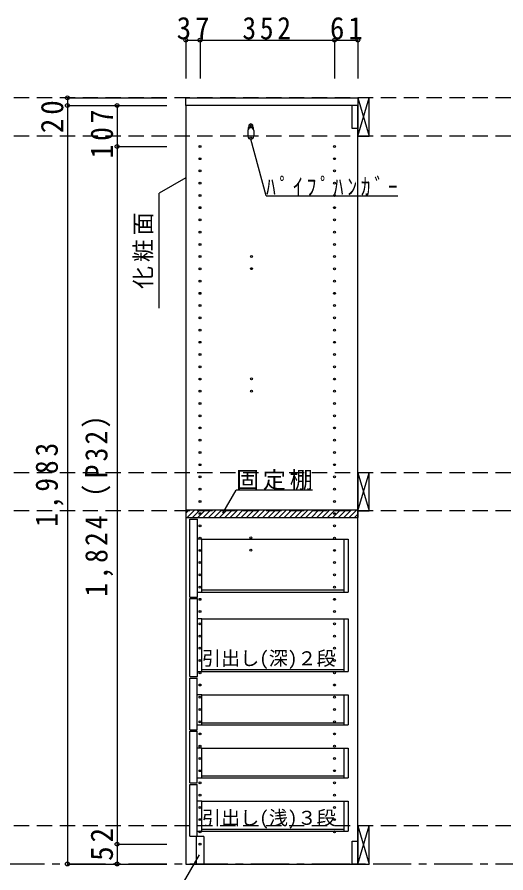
# Model space of a CAD drawing. Units: millimetres at full size, sheet at 1:20; details may follow other scales. Extents: x -8005 to 8005, y -2932 to 2722.
# Drawn here: x -2763 to -1484, y -1734 to 503 of the extents above; entities that cross this region are included whole.
import ezdxf
from ezdxf.enums import TextEntityAlignment as Align

# ---------------------------------------------------------------- set-up
doc = ezdxf.new("R2010")
doc.units = ezdxf.units.MM
doc.header["$LTSCALE"] = 20
doc.header["$PDMODE"] = 32
doc.header["$PDSIZE"] = 10
for name, pattern in [('CHAIN1', [8, 5, -1, 1, -1]), ('DASHED1', [1.8, 1.2, -0.6]), ('DASHED2', [3, 2, -1])]:
    doc.linetypes.add(name, pattern=pattern)
for name, color, linetype in [('0-2_本体', 2, 'Continuous'), ('0-3_固定棚', 2, 'Continuous'), ('0-5', 4, 'Continuous'), ('0-6_ﾊﾟｲﾌﾟﾊﾝｶﾞｰ', 4, 'Continuous'), ('0-7_桟木・巾木', 2, 'Continuous'), ('0-8_引き出し', 2, 'Continuous'), ('0-A_文字', 7, 'Continuous'), ('0-B_寸法', 4, 'Continuous'), ('0-C_ハッチ', 4, 'Continuous')]:
    doc.layers.add(name, color=color, linetype=linetype)
doc.styles.add('ＭＳ ゴシック', font='')
doc.styles.get('ＭＳ ゴシック').set_extended_font_data('MS Gothic')

# ---------------------------------------------------------------- blocks, each defined once
blk = doc.blocks.new('無垢引出（深）2段')
at = {"layer": '0-A_文字', "color": 2}
for p, q in [((-188.69, 227.37), (-168.69, 227.37)), ((-188.69, 23.37), (-188.69, 227.37)), ((-168.69, 23.37), (-168.69, 227.37)), ((-156.69, 174.37), (-168.69, 174.37)), ((-156.69, 36.37), (-156.69, 174.37)), ((214.15, 174.37), (226.31, 174.37)), ((214.31, 174.37), (214.31, 36.37)), ((226.31, 174.37), (226.31, 36.37)), ((-188.69, 23.37), (-168.69, 23.37)), ((-168.69, 36.37), (-156.69, 36.37)), ((-156.69, 41.87), (214.31, 41.87)), ((214.31, 36.37), (226.31, 36.37)), ((-188.69, 19.37), (-168.69, 19.37)), ((-188.69, -184.63), (-188.69, 19.37)), ((-168.69, -184.63), (-168.69, 19.37)), ((-156.69, -33.63), (-168.69, -33.63)), ((-156.69, -171.63), (-156.69, -33.63)), ((214.15, -33.63), (226.31, -33.63)), ((214.31, -33.63), (214.31, -171.63)), ((226.31, -33.63), (226.31, -171.63)), ((-168.69, -171.63), (-156.69, -171.63)), ((-156.69, -166.13), (214.31, -166.13)), ((214.31, -171.63), (226.31, -171.63)), ((-188.69, -184.63), (-168.69, -184.63))]:
    blk.add_line(p, q, dxfattribs=at)
at = {"layer": '0-A_文字'}
for p, q in [((-156.69, 174.37), (214.15, 174.37)), ((-156.69, 36.37), (214.31, 36.37)), ((-156.69, -33.63), (214.15, -33.63)), ((-156.69, -171.63), (214.31, -171.63))]:
    blk.add_line(p, q, dxfattribs=at)
at = {"layer": '0-A_文字', "linetype": 'DASHED1'}
for p, q in [((214.15, 174.37), (226.31, 174.37)), ((214.15, -33.63), (226.31, -33.63))]:
    blk.add_line(p, q, dxfattribs=at)
at = {"layer": '0-A_文字', "style": 'ＭＳ ゴシック'}
blk.add_text('引出し(深)２段', height=36.66, dxfattribs=at).set_placement((-156.69, -166.13), align=Align.BOTTOM_LEFT)
blk = doc.blocks.new('無垢引出（浅）3段')
at = {"layer": '0-8_引き出し'}
for p, q in [((-185.06, 225.45), (-165.06, 225.45)), ((-185.06, 90.45), (-185.06, 225.45)), ((-165.06, 90.45), (-165.06, 225.45)), ((-153.06, 181.45), (-165.06, 181.45)), ((-153.06, 103.45), (-153.06, 181.45)), ((217.78, 181.45), (229.94, 181.45)), ((217.94, 181.45), (217.94, 103.45)), ((229.94, 181.45), (229.94, 103.45)), ((-185.06, 90.45), (-165.06, 90.45)), ((-165.06, 103.45), (-153.06, 103.45)), ((-153.06, 108.95), (217.94, 108.95)), ((217.94, 103.45), (229.94, 103.45)), ((-185.06, 86.45), (-165.06, 86.45)), ((-185.06, -48.55), (-185.06, 86.45)), ((-165.06, -48.55), (-165.06, 86.45)), ((-153.06, 42.45), (-165.06, 42.45)), ((-153.06, -35.55), (-153.06, 42.45)), ((217.78, 42.45), (229.94, 42.45)), ((217.94, 42.45), (217.94, -35.55)), ((229.94, 42.45), (229.94, -35.55)), ((-165.06, -35.55), (-153.06, -35.55)), ((-153.06, -30.05), (217.94, -30.05)), ((217.94, -35.55), (229.94, -35.55)), ((-185.06, -48.55), (-165.06, -48.55)), ((-185.06, -52.55), (-165.06, -52.55)), ((-185.06, -187.55), (-185.06, -52.55)), ((-165.06, -187.55), (-165.06, -52.55)), ((-153.06, -96.55), (-165.06, -96.55)), ((-153.06, -174.55), (-153.06, -96.55)), ((217.78, -96.55), (229.94, -96.55)), ((217.94, -96.55), (217.94, -174.55)), ((229.94, -96.55), (229.94, -174.55)), ((-165.06, -174.55), (-153.06, -174.55)), ((-153.06, -169.05), (217.94, -169.05)), ((217.94, -174.55), (229.94, -174.55)), ((-185.06, -187.55), (-165.06, -187.55))]:
    blk.add_line(p, q, dxfattribs=at)
at = {"layer": '0-8_引き出し', "color": 7}
for p, q in [((-153.06, 181.45), (217.78, 181.45)), ((-153.06, 103.45), (217.94, 103.45)), ((-153.06, 42.45), (217.78, 42.45)), ((-153.06, -35.55), (217.94, -35.55)), ((-153.06, -96.55), (217.78, -96.55)), ((-153.06, -174.55), (217.94, -174.55))]:
    blk.add_line(p, q, dxfattribs=at)
at = {"layer": '0-8_引き出し', "color": 7, "linetype": 'DASHED1'}
for p, q in [((217.78, 181.45), (229.94, 181.45)), ((217.78, 42.45), (229.94, 42.45)), ((217.78, -96.55), (229.94, -96.55))]:
    blk.add_line(p, q, dxfattribs=at)
at = {"layer": '0-A_文字', "style": 'ＭＳ ゴシック'}
blk.add_text('引出し(浅)３段', height=36.66, dxfattribs=at).set_placement((-153.06, -169.05), align=Align.BOTTOM_LEFT)

msp = doc.modelspace()

# ---------------------------------------------------------------- linework, layer by layer
at = {"layer": '0-2_本体'}
for p, q in [((-2321.67, 271.73), (-2321.67, 291.73)), ((-2321.67, 291.73), (-1871.67, 291.73)), ((-1871.67, 291.73), (-1871.67, 271.73)), ((-1871.67, 271.73), (-2321.67, 271.73))]:
    msp.add_line(p, q, dxfattribs=at)
at = {"layer": '0-3_固定棚'}
for p, q in [((-2321.67, -785.27), (-2321.67, -805.27)), ((-2321.67, -785.27), (-1871.67, -785.27)), ((-2321.67, -805.27), (-1871.67, -805.27)), ((-1871.67, -785.27), (-1871.67, -805.27))]:
    msp.add_line(p, q, dxfattribs=at)
at = {"layer": '0-5', "color": 3}
for p, q in [((-2321.67, 271.73), (-2321.67, -1711.27)), ((-1871.67, 271.73), (-2321.67, 271.73)), ((-1871.67, -1711.27), (-1871.67, 271.73)), ((-2321.67, -1711.27), (-1871.67, -1711.27))]:
    msp.add_line(p, q, dxfattribs=at)
at = {"layer": '0-5'}
for centre in [(-2151.67, 218.23), (-2151.67, 186.23), (-2284.67, 164.73), (-1932.67, 164.73), (-2284.67, 132.73), (-1932.67, 132.73), (-2284.67, 100.73), (-1932.67, 100.73), (-2284.67, 68.73), (-1932.67, 68.73), (-2284.67, 36.73), (-1932.67, 36.73), (-2284.67, 4.73), (-1932.67, 4.73), (-2284.67, -27.27), (-1932.67, -27.27), (-2284.67, -59.27), (-1932.67, -59.27), (-2284.67, -91.27), (-1932.67, -91.27), (-2284.67, -123.27), (-2150.01, -122.77), (-1932.67, -123.27), (-2284.67, -155.27), (-2150.01, -154.77), (-1932.67, -155.27), (-2284.67, -187.27), (-1932.67, -187.27), (-2284.67, -219.27), (-1932.67, -219.27), (-2284.67, -251.27), (-1932.67, -251.27), (-2284.67, -283.27), (-1932.67, -283.27), (-2284.67, -315.27), (-1932.67, -315.27), (-2284.67, -347.27), (-1932.67, -347.27), (-2284.67, -379.27), (-1932.67, -379.27), (-2284.67, -411.27), (-1932.67, -411.27), (-2284.67, -443.27), (-2150.01, -442.77), (-1932.67, -443.27), (-2284.67, -475.27), (-2150.01, -474.77), (-1932.67, -475.27), (-2284.67, -507.27), (-1932.67, -507.27), (-2284.67, -539.27), (-1932.67, -539.27), (-2284.67, -571.27), (-1932.67, -571.27), (-2284.67, -603.27), (-1932.67, -603.27), (-2284.67, -635.27), (-1932.67, -635.27), (-2284.67, -667.27), (-1932.67, -667.27), (-2284.67, -699.27), (-1932.67, -699.27), (-2284.67, -731.27), (-1932.67, -731.27), (-2284.67, -763.27), (-1932.67, -763.27), (-2284.67, -795.27), (-1932.67, -795.27), (-2284.67, -827.27), (-1932.67, -827.27), (-2284.67, -859.27), (-2151.67, -858.77), (-1932.67, -859.27), (-2284.67, -891.27), (-2151.67, -890.77), (-1932.67, -891.27), (-2284.67, -923.27), (-1932.67, -923.27), (-2284.67, -955.27), (-1932.67, -955.27), (-2284.67, -987.27), (-1932.67, -987.27), (-2284.67, -1019.27), (-1932.67, -1019.27), (-2284.67, -1051.27), (-1932.67, -1051.27), (-2284.67, -1083.27), (-1932.67, -1083.27), (-2284.67, -1115.27), (-1932.67, -1115.27), (-2284.67, -1147.27), (-1932.67, -1147.27), (-2284.67, -1179.27), (-1932.67, -1179.27), (-2284.67, -1211.27), (-1932.67, -1211.27), (-2284.67, -1243.27), (-1932.67, -1243.27), (-2284.67, -1275.27), (-1932.67, -1275.27), (-2284.67, -1307.27), (-1932.67, -1307.27), (-2284.67, -1339.27), (-1932.67, -1339.27), (-2284.67, -1371.27), (-1932.67, -1371.27), (-2284.67, -1403.27), (-1932.67, -1403.27), (-2284.67, -1435.27), (-1932.67, -1435.27), (-2284.67, -1467.27), (-1932.67, -1467.27), (-2284.67, -1499.27), (-1932.67, -1499.27), (-2284.67, -1531.27), (-1932.67, -1531.27), (-2284.67, -1563.27), (-1932.67, -1563.27), (-2284.67, -1595.27), (-1932.67, -1595.27), (-2284.67, -1627.27), (-1932.67, -1627.27), (-2284.67, -1659.27)]:
    msp.add_circle(centre, 2.5, dxfattribs=at)
at = {"layer": '0-6_ﾊﾟｲﾌﾟﾊﾝｶﾞｰ', "color": 2}
for p, q in [((-2159.17, 206.23), (-2159.17, 191.23)), ((-2144.17, 206.23), (-2144.17, 191.23))]:
    msp.add_line(p, q, dxfattribs=at)
for centre, start, end in [((-2151.67, 206.23), 0, 180), ((-2151.67, 191.23), 180, 0)]:
    msp.add_arc(centre, 7.5, start, end, dxfattribs=at)
at = {"layer": '0-6_ﾊﾟｲﾌﾟﾊﾝｶﾞｰ', "color": 7}
for centre, radius, start, end in [((-2113.06, 204.72), 46.13, 162.96035, 178.115), ((-2151.67, 218.23), 5.5, 0, 180), ((-2190.27, 204.72), 46.13, 1.885, 17.03965)]:
    msp.add_arc(centre, radius, start, end, dxfattribs=at)
at = {"layer": '0-7_桟木・巾木'}
for p, q in [((-1871.67, 271.73), (-1886.67, 271.73)), ((-1886.67, 211.73), (-1886.67, 271.73)), ((-1871.67, 271.73), (-1871.67, 230.73)), ((-1886.67, -1651.27), (-1871.67, -1651.27)), ((-1871.67, -1651.27), (-1871.67, -1711.27))]:
    msp.add_line(p, q, dxfattribs=at)
for points in [[(-1871.67, 211.73), (-1883.16, 211.73), (-1886.67, 211.73)], [(-1871.67, -1711.27), (-1886.67, -1711.27), (-1886.67, -1651.27)]]:
    msp.add_lwpolyline(points, dxfattribs=at)
at = {"layer": '0-8_引き出し', "color": 3}
for p, q in [((-1871.67, 291.73), (-1871.67, 191.73)), ((-1841.67, 291.73), (-1871.67, 291.73)), ((-1841.67, 191.73), (-1841.67, 291.73)), ((-1871.67, 191.73), (-1841.67, 191.73)), ((-1871.67, -1611.27), (-1871.67, -1711.27)), ((-1841.67, -1611.27), (-1871.67, -1611.27)), ((-1841.67, -1711.27), (-1841.67, -1611.27)), ((-1871.67, -1711.27), (-1841.67, -1711.27))]:
    msp.add_line(p, q, dxfattribs=at)
at = {"layer": '0-8_引き出し', "color": 7}
for p, q in [((-1871.67, 191.73), (-1841.67, 291.73)), ((-1871.67, 291.73), (-1841.67, 191.73)), ((-1871.67, -688.27), (-1841.67, -788.27)), ((-1871.67, -788.27), (-1841.67, -688.27)), ((-1871.67, -1711.27), (-1841.67, -1611.27)), ((-1871.67, -1611.27), (-1841.67, -1711.27)), ((-2274.67, -1639.27), (-2274.67, -1711.27))]:
    msp.add_line(p, q, dxfattribs=at)
at = {"layer": '0-8_引き出し', "color": 3}
msp.add_lwpolyline([(-1841.67, -788.27), (-1841.67, -688.27), (-1871.67, -688.27), (-1871.67, -788.27)], close=True, dxfattribs=at)
at = {"layer": '0-8_引き出し', "color": 7}
msp.add_lwpolyline([(-2274.67, -1639.27), (-2294.67, -1639.27), (-2294.67, -1711.27)], dxfattribs=at)
at = {"layer": '0-A_文字'}
for p, q in [((-2111.93, 35.43), (-2151.67, 183.73)), ((-2321.67, 82.66), (-2391.67, 42.25)), ((-2391.67, -257.75), (-2391.67, 42.25)), ((-2111.93, 35.43), (-1766.93, 35.43)), ((-2225.28, -794.33), (-2190.26, -733.68)), ((-1990.26, -733.68), (-2190.26, -733.68))]:
    msp.add_line(p, q, dxfattribs=at)
at = {"layer": '0-A_文字', "linetype": 'CHAIN1'}
msp.add_line((-931.67, -1711.27), (-5021.67, -1711.27), dxfattribs=at)
at = {"layer": '0-A_文字'}
msp.add_lwpolyline([(-2286.92, -1687.54), (-2394, -1873.01), (-2660.28, -1873.01)], dxfattribs=at)
at = {"layer": '0-B_寸法'}
for p, q in [((-2321.67, 442.73), (-2321.67, 342.73)), ((-2321.67, 442.73), (-1871.67, 442.73)), ((-2284.67, 442.73), (-2284.67, 342.73)), ((-1932.67, 442.73), (-1932.67, 342.73)), ((-1871.67, 442.73), (-1871.67, 342.73)), ((-2631.67, 291.73), (-2631.67, 271.73)), ((-2631.67, 291.73), (-2371.67, 291.73)), ((-2631.67, 271.73), (-2371.67, 271.73)), ((-2631.67, 271.73), (-2631.67, -1711.27)), ((-2501.67, 271.73), (-2371.67, 271.73)), ((-2501.67, 271.73), (-2501.67, 164.73)), ((-2501.67, 164.73), (-2371.67, 164.73)), ((-2501.67, 164.73), (-2501.67, -1659.27)), ((-2501.67, -1659.27), (-2371.67, -1659.27)), ((-2501.67, -1659.27), (-2501.67, -1711.27)), ((-2631.67, -1711.27), (-2371.67, -1711.27)), ((-2501.67, -1711.27), (-2371.67, -1711.27))]:
    msp.add_line(p, q, dxfattribs=at)
at = {"layer": '0-B_寸法', "linetype": 'DASHED2'}
for p, q in [((-931.67, 291.73), (-5021.67, 291.73)), ((-931.67, 191.73), (-5021.67, 191.73)), ((-931.67, -688.27), (-5021.67, -688.27)), ((-931.67, -788.27), (-5021.67, -788.27)), ((-931.67, -1611.27), (-5021.67, -1611.27))]:
    msp.add_line(p, q, dxfattribs=at)
at = {"layer": '0-B_寸法', "color": 7}
for p in [(-2321.67, 442.73), (-2284.67, 442.73), (-1932.67, 442.73), (-1871.67, 442.73), (-2631.67, 291.73), (-2631.67, 271.73), (-2501.67, 271.73), (-2501.67, 164.73), (-2501.67, -1659.27), (-2631.67, -1711.27), (-2501.67, -1711.27)]:
    msp.add_point(p, dxfattribs=at)
at = {"layer": '0-C_ハッチ'}
for p, q in [((-2321.67, -794.22), (-2312.72, -785.27)), ((-2318.58, -805.27), (-2298.58, -785.27)), ((-2304.43, -805.27), (-2284.43, -785.27)), ((-2290.29, -805.27), (-2270.29, -785.27)), ((-2276.15, -805.27), (-2256.15, -785.27)), ((-2262.01, -805.27), (-2242.01, -785.27)), ((-2247.87, -805.27), (-2227.87, -785.27)), ((-2233.72, -805.27), (-2213.72, -785.27)), ((-2219.58, -805.27), (-2199.58, -785.27)), ((-2205.44, -805.27), (-2185.44, -785.27)), ((-2191.3, -805.27), (-2171.3, -785.27)), ((-2177.16, -805.27), (-2157.16, -785.27)), ((-2163.01, -805.27), (-2143.01, -785.27)), ((-2148.87, -805.27), (-2128.87, -785.27)), ((-2134.73, -805.27), (-2114.73, -785.27)), ((-2120.59, -805.27), (-2100.59, -785.27)), ((-2106.44, -805.27), (-2086.44, -785.27)), ((-2092.3, -805.27), (-2072.3, -785.27)), ((-2078.16, -805.27), (-2058.16, -785.27)), ((-2064.02, -805.27), (-2044.02, -785.27)), ((-2049.88, -805.27), (-2029.88, -785.27)), ((-2035.73, -805.27), (-2015.73, -785.27)), ((-2021.59, -805.27), (-2001.59, -785.27)), ((-2007.45, -805.27), (-1987.45, -785.27)), ((-1993.31, -805.27), (-1973.31, -785.27)), ((-1979.17, -805.27), (-1959.17, -785.27)), ((-1965.02, -805.27), (-1945.02, -785.27)), ((-1950.88, -805.27), (-1930.88, -785.27)), ((-1936.74, -805.27), (-1916.74, -785.27)), ((-1922.6, -805.27), (-1902.6, -785.27)), ((-1908.46, -805.27), (-1888.46, -785.27)), ((-1894.31, -805.27), (-1874.31, -785.27)), ((-1880.17, -805.27), (-1871.67, -796.76))]:
    msp.add_line(p, q, dxfattribs=at)

# ---------------------------------------------------------------- block references
at = {"layer": '0-A_文字'}
for name, p in [('無垢引出（深）2段', (-2122.97, -1036.64)), ('無垢引出（浅）3段', (-2126.61, -1450.71))]:
    msp.add_blockref(name, p, dxfattribs=at)

# ---------------------------------------------------------------- texts
at = {"layer": '0-A_文字', "char_height": 43.99, "attachment_point": 7, "style": 'ＭＳ ゴシック'}
for s, insert in [('\\T1.39;\\W0.85;ﾊﾟｲﾌﾟﾊﾝｶﾞｰ', (-2111.93, 35.43)), ('\\T1.17;固定棚', (-2190.26, -733.68))]:
    msp.add_mtext(s, dxfattribs=dict(at, insert=insert))
at = {"layer": '0-A_文字', "insert": (-2406.67, -207.75), "char_height": 43.99, "attachment_point": 7, "rotation": 90, "style": 'ＭＳ ゴシック'}
msp.add_mtext('\\T1.17;化粧面', dxfattribs=at)
at = {"layer": '0-B_寸法', "color": 7, "char_height": 58.65, "attachment_point": 7, "style": 'ＭＳ ゴシック'}
for s, insert in [('\\T1.27;\\W0.95;37', (-2345.67, 443.94)), ('\\T1.27;\\W0.9;352', (-2173.67, 443.94)), ('\\T1.27;\\W0.95;61', (-1944.67, 443.94))]:
    msp.add_mtext(s, dxfattribs=dict(at, insert=insert))
at = {"layer": '0-B_寸法', "color": 7, "char_height": 58.65, "attachment_point": 7, "rotation": 90, "style": 'ＭＳ ゴシック'}
for s, insert in [('\\T1.27;\\W0.95;20', (-2641.67, 199.49)), ('\\T1.27;\\W0.9;107', (-2511.67, 133.73)), ('\\T1.23;\\W0.9;1,824（P32）', (-2511.67, -1012.27)), ('\\T1.28;\\W0.9;1,983', (-2641.67, -829.77)), ('\\T1.27;\\W0.95;52', (-2511.67, -1703))]:
    msp.add_mtext(s, dxfattribs=dict(at, insert=insert))

doc.saveas('drawing.dxf')
